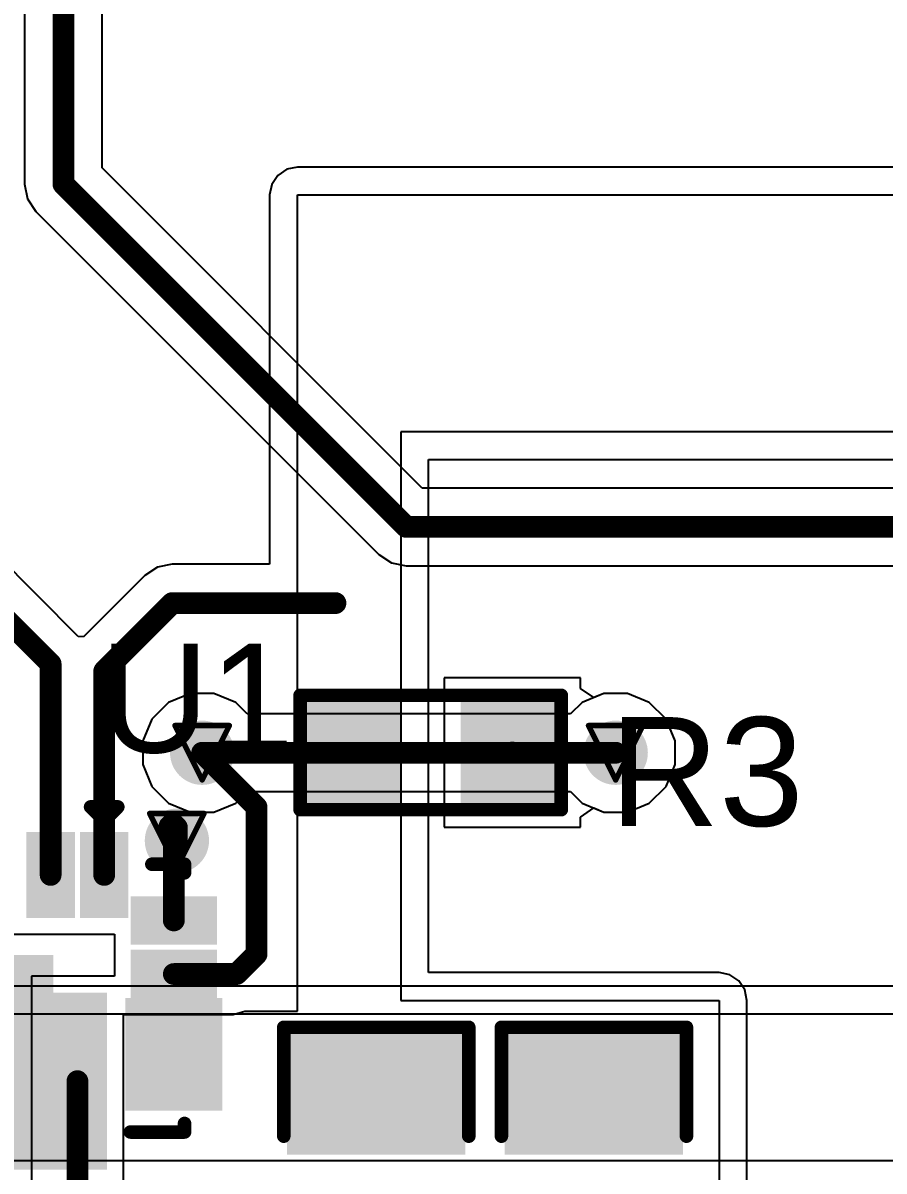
# Model space of a CAD drawing. Header units: inches. Extents: x -89 to 427, y -87 to 99.
# Drawn here: x -38.33 to -30.29, y -44.57 to -33.85 of the extents above; entities that cross this region are included whole.
import ezdxf

# ---------------------------------------------------------------- set-up
doc = ezdxf.new("R2010")
doc.units = ezdxf.units.IN
for name, color, linetype in [('Board_Outline', 56, 'Continuous'), ('Bottom Layer', 5, 'Continuous'), ('Drill Drawing', 1, 'Continuous'), ('Top Layer', 1, 'Continuous'), ('Top Overlay', 2, 'Continuous'), ('Top Paste', 8, 'Continuous'), ('Top Solder', 216, 'Continuous'), ('Via Holes', 16, 'Continuous')]:
    doc.layers.add(name, color=color, linetype=linetype)
doc.styles.add('Arial', font='', dxfattribs={"height": 0.2})
doc.styles.get('Arial').set_extended_font_data('Arial')

msp = doc.modelspace()

# ---------------------------------------------------------------- hatches: boundary and pattern name
at = {"layer": 'Bottom Layer'}
h = msp.add_hatch(color=5, dxfattribs=at)
edge = h.paths.add_edge_path()
edge.add_arc((-36.6522, -40.6654), 0.2999994, 0, 360)
h = msp.add_hatch(color=5, dxfattribs=at)
edge = h.paths.add_edge_path()
edge.add_arc((-32.7914, -40.6654), 0.2999994, 0, 360)
h = msp.add_hatch(color=5, dxfattribs=at)
edge = h.paths.add_edge_path()
edge.add_arc((-36.88795518, -41.48621369999999), 0.2999994, 0, 360)
at = {"layer": 'Top Layer'}
for points in [[(-34.8996, -40.2184997), (-34.8996, -41.1074997), (-35.66159999999999, -41.1074997), (-35.66159999999999, -40.2184997)], [(-33.3756, -40.2184997), (-33.3756, -41.1074997), (-34.1376, -41.1074997), (-34.1376, -40.2184997)], [(-37.94160178999999, -41.5060003), (-37.94160178999999, -42.1059991), (-38.19160129, -42.1059991), (-38.19160129, -41.5060003)], [(-37.44160025, -41.5060003), (-37.44160025, -42.1059991), (-37.69159975, -42.1059991), (-37.69159975, -41.5060003)], [(-36.6166019, -42.10600037), (-36.6166019, -42.35599987), (-37.2166007, -42.35599987), (-37.2166007, -42.10600037)], [(-36.6166019, -42.60599936999999), (-36.6166019, -42.85599887), (-37.2166007, -42.85599887), (-37.2166007, -42.60599936999999)], [(-38.14160139, -42.65599927), (-38.14160139, -44.45599821), (-38.49160069, -44.45599821), (-38.49160069, -42.65599927)], [(-37.64160239, -43.00599983999999), (-37.64160239, -44.45599948), (-37.99160169, -44.45599948), (-37.99160169, -43.00599983999999)], [(-36.56660073, -43.05599974), (-36.56660073, -43.90600058), (-37.26660187, -43.90600058), (-37.26660187, -43.05599974)], [(-35.7886, -44.3459997), (-35.7886, -43.3299997), (-34.26459999999999, -43.3299997), (-34.26459999999999, -44.3459997)], [(-33.7566, -44.3459997), (-33.7566, -43.3299997), (-32.2326, -43.3299997), (-32.2326, -44.3459997)]]:
    msp.add_hatch(color=1, dxfattribs=at).paths.add_polyline_path(points)
h = msp.add_hatch(color=1, dxfattribs=at)
edge = h.paths.add_edge_path()
edge.add_arc((-36.6522, -40.6654), 0.2999994, 0, 360)
h = msp.add_hatch(color=1, dxfattribs=at)
edge = h.paths.add_edge_path()
edge.add_arc((-32.7914, -40.6654), 0.2999994, 0, 360)
h = msp.add_hatch(color=1, dxfattribs=at)
edge = h.paths.add_edge_path()
edge.add_arc((-36.88795518, -41.48621369999999), 0.2999994, 0, 360)
at = {"layer": 'Top Paste'}
for points in [[(-34.8996, -40.2184997), (-34.8996, -41.1074997), (-35.66159999999999, -41.1074997), (-35.66159999999999, -40.2184997)], [(-33.3756, -40.2184997), (-33.3756, -41.1074997), (-34.1376, -41.1074997), (-34.1376, -40.2184997)], [(-37.94160178999999, -41.5060003), (-37.94160178999999, -42.1059991), (-38.19160129, -42.1059991), (-38.19160129, -41.5060003)], [(-37.44160025, -41.5060003), (-37.44160025, -42.1059991), (-37.69159975, -42.1059991), (-37.69159975, -41.5060003)], [(-36.6166019, -42.10600037), (-36.6166019, -42.35599987), (-37.2166007, -42.35599987), (-37.2166007, -42.10600037)], [(-36.6166019, -42.60599936999999), (-36.6166019, -42.85599887), (-37.2166007, -42.85599887), (-37.2166007, -42.60599936999999)], [(-38.14160139, -42.65599927), (-38.14160139, -44.45599821), (-38.49160069, -44.45599821), (-38.49160069, -42.65599927)], [(-37.64160239, -43.00599983999999), (-37.64160239, -44.45599948), (-37.99160169, -44.45599948), (-37.99160169, -43.00599983999999)], [(-36.56660073, -43.05599974), (-36.56660073, -43.90600058), (-37.26660187, -43.90600058), (-37.26660187, -43.05599974)], [(-35.7886, -44.3459997), (-35.7886, -43.3299997), (-34.26459999999999, -43.3299997), (-34.26459999999999, -44.3459997)], [(-33.7566, -44.3459997), (-33.7566, -43.3299997), (-32.2326, -43.3299997), (-32.2326, -44.3459997)]]:
    msp.add_hatch(color=8, dxfattribs=at).paths.add_polyline_path(points)
at = {"layer": 'Top Solder'}
for points in [[(-34.798, -40.1168997), (-34.798, -41.2090997), (-35.7632, -41.2090997), (-35.7632, -40.1168997)], [(-33.274, -40.1168997), (-33.274, -41.2090997), (-34.2392, -41.2090997), (-34.2392, -40.1168997)], [(-37.84000179, -41.4044003), (-37.84000179, -42.2075991), (-38.29320129, -42.2075991), (-38.29320129, -41.4044003)], [(-37.34000025, -41.4044003), (-37.34000025, -42.2075991), (-37.79319975, -42.2075991), (-37.79319975, -41.4044003)], [(-36.5150019, -42.00440037), (-36.5150019, -42.45759987), (-37.3182007, -42.45759987), (-37.3182007, -42.00440037)], [(-36.5150019, -42.50439936999999), (-36.5150019, -42.95759887), (-37.3182007, -42.95759887), (-37.3182007, -42.50439936999999)], [(-38.04000139, -42.55439927), (-38.04000139, -44.55759821), (-38.59320069, -44.55759821), (-38.59320069, -42.55439927)], [(-37.54000239, -42.90439984), (-37.54000239, -44.55759948), (-38.09320168999999, -44.55759948), (-38.09320168999999, -42.90439984)], [(-36.46500073, -42.95439974), (-36.46500073, -44.00760058), (-37.36820187, -44.00760058), (-37.36820187, -42.95439974)], [(-35.85859986, -44.41599956), (-35.85859986, -43.25999984), (-34.19460014, -43.25999984), (-34.19460014, -44.41599956)], [(-33.82659986, -44.41599956), (-33.82659986, -43.25999984), (-32.16260014, -43.25999984), (-32.16260014, -44.41599956)]]:
    msp.add_hatch(color=216, dxfattribs=at).paths.add_polyline_path(points)
at = {"layer": 'Via Holes'}
h = msp.add_hatch(color=7, dxfattribs=at)
edge = h.paths.add_edge_path()
edge.add_arc((-36.6522, -40.6654), 0.1499997, 0, 360)
h = msp.add_hatch(color=7, dxfattribs=at)
edge = h.paths.add_edge_path()
edge.add_arc((-32.7914, -40.6654), 0.1499997, 0, 360)
h = msp.add_hatch(color=7, dxfattribs=at)
edge = h.paths.add_edge_path()
edge.add_arc((-36.88795518, -41.48621369999999), 0.1499997, 0, 360)

# ---------------------------------------------------------------- linework, layer by layer
at = {"layer": 'Board_Outline'}
for points in [[(87.3125, 0, 0.254, 0.254, 1), (-87.3125, 0, 0.254, 0.254, 1)], [(36.5125, 0, 0.254, 0.254, 1), (-36.5125, 0, 0.254, 0.254, 1)]]:
    msp.add_lwpolyline(points, format="xyseb", close=True, dxfattribs=at)
at = {"layer": 'Bottom Layer'}
for p, q in [((-37.58503278, -35.20661742), (-37.58503278, -5.77239892)), ((-38.31016722, -5.92257896), (-38.31016722, -35.3567873)), ((-34.59701996, -38.19463278), (-37.58503278, -35.20661742)), ((-38.31016722, -35.3567873), (-38.31016975999999, -35.35679999999999)), ((-38.31016975999999, -35.35679999999999), (-38.28256758, -35.4955475)), ((-38.28256758, -35.4955475), (-38.2039749, -35.6131749)), ((-38.2039749, -35.6131749), (-35.00357998, -38.81356728)), ((59.38741742, -38.19463278), (-34.59701996, -38.19463278)), ((-35.00357998, -38.81356728), (-35.0035749, -38.8135749)), ((-35.0035749, -38.8135749), (-34.8859475, -38.89216758)), ((-34.8859475, -38.89216758), (-34.7472, -38.91976975999999)), ((-34.7472, -38.91976975999999), (-34.7471873, -38.91976722)), ((-34.7471873, -38.91976722), (-1.81755542, -38.91976722)), ((-36.7623979, -40.1114006), (-36.96601446, -40.19574129999999)), ((-36.5420021, -40.1114006), (-36.7623979, -40.1114006)), ((-36.33838554, -40.19574129999999), (-36.5420021, -40.1114006)), ((-32.9015979, -40.1114006), (-33.10521446, -40.19574129999999)), ((-32.68120209999999, -40.1114006), (-32.9015979, -40.1114006)), ((-32.47758554, -40.19574129999999), (-32.68120209999999, -40.1114006)), ((-36.96601446, -40.19574129999999), (-37.1218587, -40.35158553999999)), ((-36.23129406, -40.30283278), (-36.33838554, -40.19574129999999)), ((-33.10521446, -40.19574129999999), (-33.21230594, -40.30283278)), ((-32.3217413, -40.35158553999999), (-32.47758554, -40.19574129999999)), ((-37.1218587, -40.35158553999999), (-37.2061994, -40.5552021)), ((-33.21230594, -40.30283278), (-36.23129406, -40.30283278)), ((-32.23740059999999, -40.5552021), (-32.3217413, -40.35158553999999)), ((-37.2061994, -40.5552021), (-37.2061994, -40.7755979)), ((-32.23740059999999, -40.7755979), (-32.23740059999999, -40.5552021)), ((-37.2061994, -40.7755979), (-37.1218587, -40.97921446)), ((-32.3217413, -40.97921446), (-32.23740059999999, -40.7755979)), ((-37.1218587, -40.97921446), (-36.96601446, -41.13505869999999)), ((-36.33838554, -41.13505869999999), (-36.23129406, -41.02796722)), ((-36.23129406, -41.02796722), (-33.21230594, -41.02796722)), ((-33.21230594, -41.02796722), (-33.10521446, -41.13505869999999)), ((-32.47758554, -41.13505869999999), (-32.3217413, -40.97921446)), ((-36.96601446, -41.13505869999999), (-36.7623979, -41.2193994)), ((-36.5420021, -41.2193994), (-36.33838554, -41.13505869999999)), ((-33.10521446, -41.13505869999999), (-32.9015979, -41.2193994)), ((-32.68120209999999, -41.2193994), (-32.47758554, -41.13505869999999)), ((-36.7623979, -41.2193994), (-36.5420021, -41.2193994)), ((-32.9015979, -41.2193994), (-32.68120209999999, -41.2193994)), ((-6.1214, -42.84482414), (-40.68520692, -42.84482414)), ((-40.68520946, -43.1038), (-6.1214, -43.1038)), ((-13.82414304, -44.47539999999999), (-40.71112508, -44.47539999999999))]:
    msp.add_line(p, q, dxfattribs=at)
for points in [[(-37.94759999999999, -35.35679999999999, 0.2032, 0.2032, 0), (-37.94759999999999, -5.77239892, 0.2032, 0.2032, 0)], [(-37.94759999999999, -35.35679999999999, 0.2032, 0.2032, 0), (-34.7472, -38.5572, 0.2032, 0.2032, 0)], [(-34.7472, -38.5572, 0.2032, 0.2032, 0), (59.53759999999999, -38.5572, 0.2032, 0.2032, 0)], [(-36.6522, -40.6654, 0.2032, 0.2032, 0), (-32.7914, -40.6654, 0.2032, 0.2032, 0)]]:
    msp.add_lwpolyline(points, format="xyseb", dxfattribs=at)
for points in [[(-37.9984, -35.35679999999999, 0.1016, 0.1016, 1), (-37.8968, -35.35679999999999, 0.1016, 0.1016, 1)], [(-37.9984, -35.35679999999999, 0.1016, 0.1016, 1), (-37.8968, -35.35679999999999, 0.1016, 0.1016, 1)], [(-34.798, -38.5572, 0.1016, 0.1016, 1), (-34.6964, -38.5572, 0.1016, 0.1016, 1)], [(-34.798, -38.5572, 0.1016, 0.1016, 1), (-34.6964, -38.5572, 0.1016, 0.1016, 1)], [(-36.703, -40.6654, 0.1016, 0.1016, 1), (-36.6014, -40.6654, 0.1016, 0.1016, 1)], [(-32.8422, -40.6654, 0.1016, 0.1016, 1), (-32.74059999999999, -40.6654, 0.1016, 0.1016, 1)]]:
    msp.add_lwpolyline(points, format="xyseb", close=True, dxfattribs=at)
at = {"layer": 'Drill Drawing'}
for points in [[(-36.9062, -40.4114, 0.0508, 0.0508, 0), (-36.3982, -40.4114, 0.0508, 0.0508, 0)], [(-36.9062, -40.4114, 0.0508, 0.0508, 0), (-36.6522, -40.9194, 0.0508, 0.0508, 0)], [(-36.6522, -40.9194, 0.0508, 0.0508, 0), (-36.3982, -40.4114, 0.0508, 0.0508, 0)], [(-33.04539999999999, -40.4114, 0.0508, 0.0508, 0), (-32.5374, -40.4114, 0.0508, 0.0508, 0)], [(-33.04539999999999, -40.4114, 0.0508, 0.0508, 0), (-32.7914, -40.9194, 0.0508, 0.0508, 0)], [(-32.7914, -40.9194, 0.0508, 0.0508, 0), (-32.5374, -40.4114, 0.0508, 0.0508, 0)], [(-37.14195518, -41.2322137, 0.0508, 0.0508, 0), (-36.63395518, -41.2322137, 0.0508, 0.0508, 0)], [(-37.14195518, -41.2322137, 0.0508, 0.0508, 0), (-36.88795518, -41.7402137, 0.0508, 0.0508, 0)], [(-36.88795518, -41.7402137, 0.0508, 0.0508, 0), (-36.63395518, -41.2322137, 0.0508, 0.0508, 0)]]:
    msp.add_lwpolyline(points, format="xyseb", dxfattribs=at)
for points in [[(-36.9189, -40.4114, 0.0254, 0.0254, 1), (-36.8935, -40.4114, 0.0254, 0.0254, 1)], [(-36.9189, -40.4114, 0.0254, 0.0254, 1), (-36.8935, -40.4114, 0.0254, 0.0254, 1)], [(-36.4109, -40.4114, 0.0254, 0.0254, 1), (-36.3855, -40.4114, 0.0254, 0.0254, 1)], [(-36.4109, -40.4114, 0.0254, 0.0254, 1), (-36.3855, -40.4114, 0.0254, 0.0254, 1)], [(-33.0581, -40.4114, 0.0254, 0.0254, 1), (-33.0327, -40.4114, 0.0254, 0.0254, 1)], [(-33.0581, -40.4114, 0.0254, 0.0254, 1), (-33.0327, -40.4114, 0.0254, 0.0254, 1)], [(-32.5501, -40.4114, 0.0254, 0.0254, 1), (-32.5247, -40.4114, 0.0254, 0.0254, 1)], [(-32.5501, -40.4114, 0.0254, 0.0254, 1), (-32.5247, -40.4114, 0.0254, 0.0254, 1)], [(-36.6649, -40.9194, 0.0254, 0.0254, 1), (-36.6395, -40.9194, 0.0254, 0.0254, 1)], [(-36.6649, -40.9194, 0.0254, 0.0254, 1), (-36.6395, -40.9194, 0.0254, 0.0254, 1)], [(-32.8041, -40.9194, 0.0254, 0.0254, 1), (-32.7787, -40.9194, 0.0254, 0.0254, 1)], [(-32.8041, -40.9194, 0.0254, 0.0254, 1), (-32.7787, -40.9194, 0.0254, 0.0254, 1)], [(-37.15465518, -41.2322137, 0.0254, 0.0254, 1), (-37.12925517999999, -41.2322137, 0.0254, 0.0254, 1)], [(-37.15465518, -41.2322137, 0.0254, 0.0254, 1), (-37.12925517999999, -41.2322137, 0.0254, 0.0254, 1)], [(-36.64665518, -41.2322137, 0.0254, 0.0254, 1), (-36.62125518, -41.2322137, 0.0254, 0.0254, 1)], [(-36.64665518, -41.2322137, 0.0254, 0.0254, 1), (-36.62125518, -41.2322137, 0.0254, 0.0254, 1)], [(-36.90065518, -41.7402137, 0.0254, 0.0254, 1), (-36.87525518, -41.7402137, 0.0254, 0.0254, 1)], [(-36.90065518, -41.7402137, 0.0254, 0.0254, 1), (-36.87525518, -41.7402137, 0.0254, 0.0254, 1)]]:
    msp.add_lwpolyline(points, format="xyseb", close=True, dxfattribs=at)
at = {"layer": 'Top Layer'}
for p, q in [((-35.86230572, -35.21913708), (-35.94632384, -35.27527616)), ((-35.7632, -35.19942414), (-35.86230572, -35.21913708)), ((-11.06966544, -35.19942414), (-35.7632, -35.19942414)), ((-36.00246292, -35.35929428), (-36.02217586, -35.4584)), ((-35.94632384, -35.27527616), (-36.00246292, -35.35929428)), ((-36.02217586, -35.4584), (-36.02217586, -38.90583278)), ((-35.7632, -43.07839999999999), (-35.7632, -35.4584)), ((-35.7632, -35.4584), (-10.16, -35.4584)), ((-16.3068, -37.6682), (-34.798, -37.6682)), ((-34.798, -37.6682), (-34.798, -42.9768)), ((-34.53902414, -42.71782414), (-34.53902414, -37.92717586)), ((-34.53902414, -37.92717586), (-16.56577586, -37.92717586)), ((-37.81023426, -39.57881848), (-39.3422251, -38.0468251)), ((-37.07035003999999, -38.93343242), (-37.18797489999999, -39.0120251)), ((-36.9316, -38.90583278), (-37.07035003999999, -38.93343242)), ((-36.02217586, -38.90583278), (-36.9316, -38.90583278)), ((-37.18797998, -39.01203272), (-37.75974414, -39.58379434)), ((-37.18797489999999, -39.0120251), (-37.18797998, -39.01203272)), ((-37.81022918, -39.57882102), (-37.81023426, -39.57881848)), ((-37.75974414, -39.58379434), (-37.81022918, -39.57882102)), ((-33.1216, -39.9644997), (-34.3916, -39.9644997)), ((-34.3916, -39.9644997), (-34.3916, -41.3614997)), ((-33.1216, -40.06506338), (-33.1216, -39.9644997)), ((-32.99459746, -40.14992224), (-33.1216, -40.06506338)), ((-32.9015979, -40.1114006), (-32.99459746, -40.14992224)), ((-32.68120209999999, -40.1114006), (-32.9015979, -40.1114006)), ((-32.47758554, -40.19574129999999), (-32.68120209999999, -40.1114006)), ((-32.3217413, -40.35158553999999), (-32.47758554, -40.19574129999999)), ((-32.23740059999999, -40.5552021), (-32.3217413, -40.35158553999999)), ((-32.23740059999999, -40.7755979), (-32.23740059999999, -40.5552021)), ((-32.3217413, -40.97921446), (-32.23740059999999, -40.7755979)), ((-32.47758554, -41.13505869999999), (-32.3217413, -40.97921446)), ((-32.68120209999999, -41.2193994), (-32.47758554, -41.13505869999999)), ((-33.1216, -41.26573662), (-32.99459746, -41.18087776)), ((-32.99459746, -41.18087776), (-32.9015979, -41.2193994)), ((-32.9015979, -41.2193994), (-32.68120209999999, -41.2193994)), ((-34.3916, -41.3614997), (-33.1216, -41.3614997)), ((-33.1216, -41.3614997), (-33.1216, -41.26573662)), ((-38.94559902, -42.3599991), (-37.4706007, -42.3599991)), ((-37.4706007, -42.3599991), (-37.4706007, -42.75199984)), ((-37.4706007, -42.75199984), (-38.24560042, -42.75199984)), ((-38.24560042, -42.75199984), (-38.24560042, -44.70999948)), ((-31.8262, -42.71782414), (-34.53902414, -42.71782414)), ((-31.72709428, -42.73753708), (-31.8262, -42.71782414)), ((-31.64307616, -42.79367616), (-31.72709428, -42.73753708)), ((-31.58693708, -42.87769428), (-31.64307616, -42.79367616)), ((-31.56722414, -42.9768), (-31.58693708, -42.87769428)), ((-36.36260444, -43.11000014), (-36.25394832, -43.07839999999999)), ((-36.25394832, -43.07839999999999), (-35.7632, -43.07839999999999)), ((-34.798, -42.9768), (-31.8262, -42.9768)), ((-31.8262, -42.9768), (-31.8262, -44.704)), ((-31.56722414, -44.704), (-31.56722414, -42.9768)), ((-37.38760366, -44.704), (-37.38760366, -43.1099976)), ((-37.38760366, -43.1099976), (-36.36260444, -43.1099976)), ((-36.36260444, -43.1099976), (-36.36260444, -43.11000014))]:
    msp.add_line(p, q, dxfattribs=at)
for points in [[(-39.5986, -38.3032, 0.2032, 0.2032, 0), (-38.06660154, -39.83519846, 0.2032, 0.2032, 0)], [(-37.5666, -39.9034, 0.2032, 0.2032, 0), (-36.9316, -39.2684, 0.2032, 0.2032, 0)], [(-36.9316, -39.2684, 0.2032, 0.2032, 0), (-35.4076, -39.2684, 0.2032, 0.2032, 0)], [(-38.06660154, -41.25759846, 0.2032, 0.2032, 0), (-38.06660154, -39.83519846, 0.2032, 0.2032, 0)], [(-37.5666, -41.8059997, 0.2032, 0.2032, 0), (-37.5666, -39.9034, 0.2032, 0.2032, 0)], [(-36.6522, -40.6654, 0.2032, 0.2032, 0), (-36.1442, -41.1734, 0.2032, 0.2032, 0)], [(-33.7566, -40.6629997, 0.2032, 0.2032, 0), (-33.7541997, -40.6654, 0.2032, 0.2032, 0)], [(-33.7541997, -40.6654, 0.2032, 0.2032, 0), (-32.7914, -40.6654, 0.2032, 0.2032, 0)], [(-36.1442, -42.545, 0.2032, 0.2032, 0), (-36.1442, -41.1734, 0.2032, 0.2032, 0)], [(-38.06660154, -41.8059997, 0.2032, 0.2032, 0), (-38.06660154, -41.25759846, 0.2032, 0.2032, 0)], [(-36.957, -41.35119999999999, 0.2032, 0.2032, 0), (-36.94322304, -41.33742304, 0.2032, 0.2032, 0)], [(-36.957, -41.35119999999999, 0.2032, 0.2032, 0), (-36.9166013, -41.3915987, 0.2032, 0.2032, 0)], [(-36.94322304, -41.33742304, 0.2032, 0.2032, 0), (-36.91387333999999, -41.33742304, 0.2032, 0.2032, 0)], [(-36.91387333999999, -41.33742304, 0.2032, 0.2032, 0), (-36.88795518, -41.3633412, 0.2032, 0.2032, 0)], [(-36.9166013, -42.23100012, 0.2032, 0.2032, 0), (-36.9166013, -41.3915987, 0.2032, 0.2032, 0)], [(-36.88795518, -41.48621369999999, 0.2032, 0.2032, 0), (-36.88795518, -41.3633412, 0.2032, 0.2032, 0)], [(-36.33019912, -42.73099911999999, 0.2032, 0.2032, 0), (-36.1442, -42.545, 0.2032, 0.2032, 0)], [(-36.9166013, -42.73099911999999, 0.2032, 0.2032, 0), (-36.33019912, -42.73099911999999, 0.2032, 0.2032, 0)], [(-37.81660203999999, -47.50199796, 0.2032, 0.2032, 0), (-37.81660203999999, -43.73099966, 0.2032, 0.2032, 0)]]:
    msp.add_lwpolyline(points, format="xyseb", dxfattribs=at)
for points in [[(-36.9824, -39.2684, 0.1016, 0.1016, 1), (-36.88079999999999, -39.2684, 0.1016, 0.1016, 1)], [(-36.9824, -39.2684, 0.1016, 0.1016, 1), (-36.88079999999999, -39.2684, 0.1016, 0.1016, 1)], [(-35.4584, -39.2684, 0.1016, 0.1016, 1), (-35.35679999999999, -39.2684, 0.1016, 0.1016, 1)], [(-38.11740154, -39.83519846, 0.1016, 0.1016, 1), (-38.01580154, -39.83519846, 0.1016, 0.1016, 1)], [(-38.11740154, -39.83519846, 0.1016, 0.1016, 1), (-38.01580154, -39.83519846, 0.1016, 0.1016, 1)], [(-37.6174, -39.9034, 0.1016, 0.1016, 1), (-37.5158, -39.9034, 0.1016, 0.1016, 1)], [(-37.6174, -39.9034, 0.1016, 0.1016, 1), (-37.5158, -39.9034, 0.1016, 0.1016, 1)], [(-36.703, -40.6654, 0.1016, 0.1016, 1), (-36.6014, -40.6654, 0.1016, 0.1016, 1)], [(-33.80739999999999, -40.6629997, 0.1016, 0.1016, 1), (-33.7058, -40.6629997, 0.1016, 0.1016, 1)], [(-33.8049997, -40.6654, 0.1016, 0.1016, 1), (-33.7033997, -40.6654, 0.1016, 0.1016, 1)], [(-33.8049997, -40.6654, 0.1016, 0.1016, 1), (-33.7033997, -40.6654, 0.1016, 0.1016, 1)], [(-32.8422, -40.6654, 0.1016, 0.1016, 1), (-32.74059999999999, -40.6654, 0.1016, 0.1016, 1)], [(-36.195, -41.1734, 0.1016, 0.1016, 1), (-36.0934, -41.1734, 0.1016, 0.1016, 1)], [(-36.195, -41.1734, 0.1016, 0.1016, 1), (-36.0934, -41.1734, 0.1016, 0.1016, 1)], [(-38.11740154, -41.25759846, 0.1016, 0.1016, 1), (-38.01580154, -41.25759846, 0.1016, 0.1016, 1)], [(-38.11740154, -41.25759846, 0.1016, 0.1016, 1), (-38.01580154, -41.25759846, 0.1016, 0.1016, 1)], [(-37.0078, -41.35119999999999, 0.1016, 0.1016, 1), (-36.9062, -41.35119999999999, 0.1016, 0.1016, 1)], [(-37.0078, -41.35119999999999, 0.1016, 0.1016, 1), (-36.9062, -41.35119999999999, 0.1016, 0.1016, 1)], [(-36.99402304, -41.33742304, 0.1016, 0.1016, 1), (-36.89242304, -41.33742304, 0.1016, 0.1016, 1)], [(-36.99402304, -41.33742304, 0.1016, 0.1016, 1), (-36.89242304, -41.33742304, 0.1016, 0.1016, 1)], [(-36.96467334, -41.33742304, 0.1016, 0.1016, 1), (-36.86307333999999, -41.33742304, 0.1016, 0.1016, 1)], [(-36.96467334, -41.33742304, 0.1016, 0.1016, 1), (-36.86307333999999, -41.33742304, 0.1016, 0.1016, 1)], [(-36.9674013, -41.3915987, 0.1016, 0.1016, 1), (-36.8658013, -41.3915987, 0.1016, 0.1016, 1)], [(-36.9674013, -41.3915987, 0.1016, 0.1016, 1), (-36.8658013, -41.3915987, 0.1016, 0.1016, 1)], [(-36.93875517999999, -41.3633412, 0.1016, 0.1016, 1), (-36.83715518, -41.3633412, 0.1016, 0.1016, 1)], [(-36.93875517999999, -41.3633412, 0.1016, 0.1016, 1), (-36.83715518, -41.3633412, 0.1016, 0.1016, 1)], [(-36.93875517999999, -41.48621369999999, 0.1016, 0.1016, 1), (-36.83715518, -41.48621369999999, 0.1016, 0.1016, 1)], [(-38.11740154, -41.8059997, 0.1016, 0.1016, 1), (-38.01580154, -41.8059997, 0.1016, 0.1016, 1)], [(-37.6174, -41.8059997, 0.1016, 0.1016, 1), (-37.5158, -41.8059997, 0.1016, 0.1016, 1)], [(-36.9674013, -42.23100012, 0.1016, 0.1016, 1), (-36.8658013, -42.23100012, 0.1016, 0.1016, 1)], [(-36.195, -42.545, 0.1016, 0.1016, 1), (-36.0934, -42.545, 0.1016, 0.1016, 1)], [(-36.195, -42.545, 0.1016, 0.1016, 1), (-36.0934, -42.545, 0.1016, 0.1016, 1)], [(-36.9674013, -42.73099911999999, 0.1016, 0.1016, 1), (-36.8658013, -42.73099911999999, 0.1016, 0.1016, 1)], [(-36.38099912, -42.73099911999999, 0.1016, 0.1016, 1), (-36.27939911999999, -42.73099911999999, 0.1016, 0.1016, 1)], [(-36.38099912, -42.73099911999999, 0.1016, 0.1016, 1), (-36.27939911999999, -42.73099911999999, 0.1016, 0.1016, 1)], [(-37.86740203999999, -43.73099966, 0.1016, 0.1016, 1), (-37.76580204, -43.73099966, 0.1016, 0.1016, 1)]]:
    msp.add_lwpolyline(points, format="xyseb", close=True, dxfattribs=at)
at = {"layer": 'Top Overlay'}
for points in [[(-35.7378, -41.1963997, 0.127, 0.127, 0), (-35.7378, -40.1295997, 0.127, 0.127, 0)], [(-35.7378, -40.1295997, 0.127, 0.127, 0), (-33.2994, -40.1295997, 0.127, 0.127, 0)], [(-33.2994, -41.1963997, 0.127, 0.127, 0), (-33.2994, -40.1295997, 0.127, 0.127, 0)], [(-37.6936, -41.1709997, 0.127, 0.127, 0), (-37.4396, -41.1709997, 0.127, 0.127, 0)], [(-37.6936, -41.1709997, 0.127, 0.127, 0), (-37.5666, -41.2979997, 0.127, 0.127, 0)], [(-37.5666, -41.2979997, 0.127, 0.127, 0), (-37.4396, -41.1709997, 0.127, 0.127, 0)], [(-35.7378, -41.1963997, 0.127, 0.127, 0), (-33.2994, -41.1963997, 0.127, 0.127, 0)], [(-37.12160215999999, -41.70599989999999, 0.127, 0.127, 0), (-36.8166015, -41.70599989999999, 0.127, 0.127, 0)], [(-36.8166015, -41.78599973999999, 0.127, 0.127, 0), (-36.8166015, -41.70599989999999, 0.127, 0.127, 0)], [(-35.8902, -44.2443997, 0.127, 0.127, 0), (-35.8902, -43.2283997, 0.127, 0.127, 0)], [(-35.8902, -43.2283997, 0.127, 0.127, 0), (-34.163, -43.2283997, 0.127, 0.127, 0)], [(-34.163, -44.2443997, 0.127, 0.127, 0), (-34.163, -43.2283997, 0.127, 0.127, 0)], [(-33.8582, -44.2443997, 0.127, 0.127, 0), (-33.8582, -43.2283997, 0.127, 0.127, 0)], [(-33.8582, -43.2283997, 0.127, 0.127, 0), (-32.13099999999999, -43.2283997, 0.127, 0.127, 0)], [(-32.13099999999999, -44.2443997, 0.127, 0.127, 0), (-32.13099999999999, -43.2283997, 0.127, 0.127, 0)], [(-37.32160176, -44.20599998, 0.127, 0.127, 0), (-36.8166015, -44.20599998, 0.127, 0.127, 0)], [(-36.8166015, -44.20599998, 0.127, 0.127, 0), (-36.8166015, -44.12600014, 0.127, 0.127, 0)]]:
    msp.add_lwpolyline(points, format="xyseb", dxfattribs=at)
for points in [[(-35.76955, -40.1295997, 0.0635, 0.0635, 1), (-35.70605, -40.1295997, 0.0635, 0.0635, 1)], [(-35.76955, -40.1295997, 0.0635, 0.0635, 1), (-35.70605, -40.1295997, 0.0635, 0.0635, 1)], [(-33.33114999999999, -40.1295997, 0.0635, 0.0635, 1), (-33.26765, -40.1295997, 0.0635, 0.0635, 1)], [(-33.33114999999999, -40.1295997, 0.0635, 0.0635, 1), (-33.26765, -40.1295997, 0.0635, 0.0635, 1)], [(-37.72535, -41.1709997, 0.0635, 0.0635, 1), (-37.66185, -41.1709997, 0.0635, 0.0635, 1)], [(-37.72535, -41.1709997, 0.0635, 0.0635, 1), (-37.66185, -41.1709997, 0.0635, 0.0635, 1)], [(-37.47134999999999, -41.1709997, 0.0635, 0.0635, 1), (-37.40785, -41.1709997, 0.0635, 0.0635, 1)], [(-37.47134999999999, -41.1709997, 0.0635, 0.0635, 1), (-37.40785, -41.1709997, 0.0635, 0.0635, 1)], [(-35.76955, -41.1963997, 0.0635, 0.0635, 1), (-35.70605, -41.1963997, 0.0635, 0.0635, 1)], [(-35.76955, -41.1963997, 0.0635, 0.0635, 1), (-35.70605, -41.1963997, 0.0635, 0.0635, 1)], [(-33.33114999999999, -41.1963997, 0.0635, 0.0635, 1), (-33.26765, -41.1963997, 0.0635, 0.0635, 1)], [(-33.33114999999999, -41.1963997, 0.0635, 0.0635, 1), (-33.26765, -41.1963997, 0.0635, 0.0635, 1)], [(-37.59835, -41.2979997, 0.0635, 0.0635, 1), (-37.53485, -41.2979997, 0.0635, 0.0635, 1)], [(-37.59835, -41.2979997, 0.0635, 0.0635, 1), (-37.53485, -41.2979997, 0.0635, 0.0635, 1)], [(-37.15335216, -41.70599989999999, 0.0635, 0.0635, 1), (-37.08985216, -41.70599989999999, 0.0635, 0.0635, 1)], [(-36.84835149999999, -41.70599989999999, 0.0635, 0.0635, 1), (-36.78485149999999, -41.70599989999999, 0.0635, 0.0635, 1)], [(-36.84835149999999, -41.70599989999999, 0.0635, 0.0635, 1), (-36.78485149999999, -41.70599989999999, 0.0635, 0.0635, 1)], [(-36.84835149999999, -41.78599973999999, 0.0635, 0.0635, 1), (-36.78485149999999, -41.78599973999999, 0.0635, 0.0635, 1)], [(-35.92195, -43.2283997, 0.0635, 0.0635, 1), (-35.85845, -43.2283997, 0.0635, 0.0635, 1)], [(-35.92195, -43.2283997, 0.0635, 0.0635, 1), (-35.85845, -43.2283997, 0.0635, 0.0635, 1)], [(-34.19475, -43.2283997, 0.0635, 0.0635, 1), (-34.13125, -43.2283997, 0.0635, 0.0635, 1)], [(-34.19475, -43.2283997, 0.0635, 0.0635, 1), (-34.13125, -43.2283997, 0.0635, 0.0635, 1)], [(-33.88995, -43.2283997, 0.0635, 0.0635, 1), (-33.82645, -43.2283997, 0.0635, 0.0635, 1)], [(-33.88995, -43.2283997, 0.0635, 0.0635, 1), (-33.82645, -43.2283997, 0.0635, 0.0635, 1)], [(-32.16275, -43.2283997, 0.0635, 0.0635, 1), (-32.09925, -43.2283997, 0.0635, 0.0635, 1)], [(-32.16275, -43.2283997, 0.0635, 0.0635, 1), (-32.09925, -43.2283997, 0.0635, 0.0635, 1)], [(-37.35335176, -44.20599998, 0.0635, 0.0635, 1), (-37.28985176, -44.20599998, 0.0635, 0.0635, 1)], [(-36.84835149999999, -44.12600014, 0.0635, 0.0635, 1), (-36.78485149999999, -44.12600014, 0.0635, 0.0635, 1)], [(-36.84835149999999, -44.20599998, 0.0635, 0.0635, 1), (-36.78485149999999, -44.20599998, 0.0635, 0.0635, 1)], [(-36.84835149999999, -44.20599998, 0.0635, 0.0635, 1), (-36.78485149999999, -44.20599998, 0.0635, 0.0635, 1)], [(-35.92195, -44.2443997, 0.0635, 0.0635, 1), (-35.85845, -44.2443997, 0.0635, 0.0635, 1)], [(-34.19475, -44.2443997, 0.0635, 0.0635, 1), (-34.13125, -44.2443997, 0.0635, 0.0635, 1)], [(-33.88995, -44.2443997, 0.0635, 0.0635, 1), (-33.82645, -44.2443997, 0.0635, 0.0635, 1)], [(-32.16275, -44.2443997, 0.0635, 0.0635, 1), (-32.09925, -44.2443997, 0.0635, 0.0635, 1)]]:
    msp.add_lwpolyline(points, format="xyseb", close=True, dxfattribs=at)

# ---------------------------------------------------------------- texts
at = {"layer": 'Top Overlay', "style": 'Arial'}
for s, p in [('U1', (-37.6087132, -40.6628346)), ('R3', (-32.85039149999999, -41.3486346))]:
    msp.add_text(s, height=1.016, dxfattribs=at).set_placement(p)

doc.saveas('drawing.dxf')
